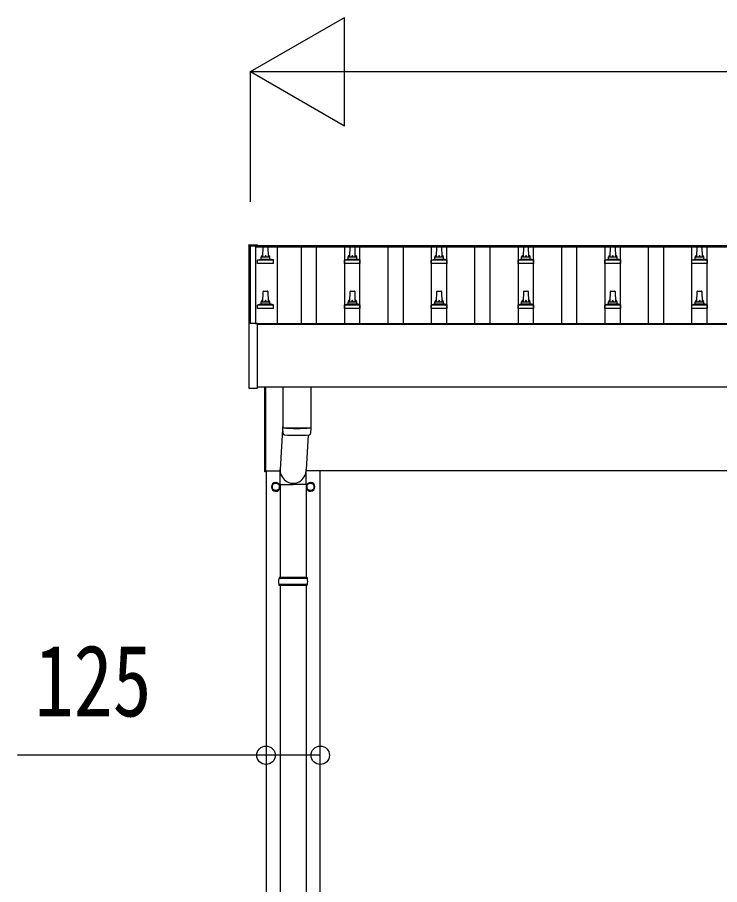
# Model space of a CAD drawing. Units: millimetres, scale not verified. Extents: x -21025 to 21025, y -14850 to 14850.
# Drawn here: x -16434 to -14816, y -2303 to -306 of the extents above; entities that cross this region are included whole.
import ezdxf
from ezdxf.enums import TextEntityAlignment as Align

# ---------------------------------------------------------------- set-up
doc = ezdxf.new("R2010")
doc.units = ezdxf.units.MM
doc.header["$LTSCALE"] = 60
for name, color, linetype in [('0-5_YKK_13', 4, 'Continuous'), ('0-6_YKK_A1', 4, 'Continuous'), ('0-7_YKK_D', 6, 'Continuous')]:
    doc.layers.add(name, color=color, linetype=linetype)
doc.styles.add('ＭＳ ゴシック', font='')
doc.styles.get('ＭＳ ゴシック').set_extended_font_data('MS Gothic')

msp = doc.modelspace()

# ---------------------------------------------------------------- linework, layer by layer
at = {"layer": '0-5_YKK_13'}
for p, q in [((-15900.21, -830.22), (-15900.21, -830.82)), ((-15900.21, -830.82), (-15900.21, -1011.49)), ((-15899.21, -829.7), (-15881.21, -829.7)), ((-15880.21, -830.89), (-15880.21, -830.22)), ((-15880.21, -830.89), (-15880.21, -830.82)), ((-15867.9, -857.41), (-15867.18, -833.88)), ((-15866.18, -832.91), (-15857.63, -832.91)), ((-15856.63, -833.88), (-15855.9, -857.41)), ((-15667.9, -857.41), (-15667.18, -833.88)), ((-15666.18, -832.91), (-15657.63, -832.91)), ((-15656.63, -833.88), (-15655.9, -857.41)), ((-15467.9, -857.41), (-15467.18, -833.88)), ((-15466.18, -832.91), (-15457.63, -832.91)), ((-15456.63, -833.88), (-15455.9, -857.41)), ((-15267.9, -857.41), (-15267.18, -833.88)), ((-15266.18, -832.91), (-15257.63, -832.91)), ((-15256.63, -833.88), (-15255.9, -857.41)), ((-15067.9, -857.41), (-15067.18, -833.88)), ((-15066.18, -832.91), (-15057.63, -832.91)), ((-15056.63, -833.88), (-15055.9, -857.41)), ((-14867.9, -857.41), (-14867.18, -833.88)), ((-14866.18, -832.91), (-14857.63, -832.91)), ((-14856.63, -833.88), (-14855.9, -857.41)), ((-15871.9, -861.62), (-15871.9, -857.41)), ((-15870.9, -857.41), (-15852.9, -857.41)), ((-15851.9, -861.62), (-15851.9, -857.41)), ((-15671.9, -861.62), (-15671.9, -857.41)), ((-15670.9, -857.41), (-15652.9, -857.41)), ((-15651.9, -861.62), (-15651.9, -857.41)), ((-15471.9, -861.62), (-15471.9, -857.41)), ((-15470.9, -857.41), (-15452.9, -857.41)), ((-15451.9, -861.62), (-15451.9, -857.41)), ((-15271.9, -861.62), (-15271.9, -857.41)), ((-15270.9, -857.41), (-15252.9, -857.41)), ((-15251.9, -861.62), (-15251.9, -857.41)), ((-15071.9, -861.62), (-15071.9, -857.41)), ((-15070.9, -857.41), (-15052.9, -857.41)), ((-15051.9, -861.62), (-15051.9, -857.41)), ((-14871.9, -861.62), (-14871.9, -857.41)), ((-14870.9, -857.41), (-14852.9, -857.41)), ((-14851.9, -861.62), (-14851.9, -857.41)), ((-15880.15, -872.91), (-15880.15, -865.19)), ((-15843.65, -872.91), (-15880.15, -872.91)), ((-15879.77, -864.41), (-15844.04, -864.41)), ((-15879.39, -864.22), (-15872.67, -862.59)), ((-15872.29, -862.41), (-15851.52, -862.41)), ((-15844.42, -864.22), (-15851.14, -862.59)), ((-15843.65, -872.91), (-15843.65, -865.19)), ((-15680.15, -872.91), (-15680.15, -865.19)), ((-15643.65, -872.91), (-15680.15, -872.91)), ((-15679.77, -864.41), (-15644.04, -864.41)), ((-15679.39, -864.22), (-15672.67, -862.59)), ((-15672.29, -862.41), (-15651.52, -862.41)), ((-15644.42, -864.22), (-15651.14, -862.59)), ((-15643.65, -872.91), (-15643.65, -865.19)), ((-15480.15, -872.91), (-15480.15, -865.19)), ((-15443.65, -872.91), (-15480.15, -872.91)), ((-15479.77, -864.41), (-15444.04, -864.41)), ((-15479.39, -864.22), (-15472.67, -862.59)), ((-15472.29, -862.41), (-15451.52, -862.41)), ((-15444.42, -864.22), (-15451.14, -862.59)), ((-15443.65, -872.91), (-15443.65, -865.19)), ((-15280.15, -872.91), (-15280.15, -865.19)), ((-15243.65, -872.91), (-15280.15, -872.91)), ((-15279.77, -864.41), (-15244.04, -864.41)), ((-15279.39, -864.22), (-15272.67, -862.59)), ((-15272.29, -862.41), (-15251.52, -862.41)), ((-15244.42, -864.22), (-15251.14, -862.59)), ((-15243.65, -872.91), (-15243.65, -865.19)), ((-15080.15, -872.91), (-15080.15, -865.19)), ((-15043.65, -872.91), (-15080.15, -872.91)), ((-15079.77, -864.41), (-15044.04, -864.41)), ((-15079.39, -864.22), (-15072.67, -862.59)), ((-15072.29, -862.41), (-15051.52, -862.41)), ((-15044.42, -864.22), (-15051.14, -862.59)), ((-15043.65, -872.91), (-15043.65, -865.19)), ((-14880.15, -872.91), (-14880.15, -865.19)), ((-14843.65, -872.91), (-14880.15, -872.91)), ((-14879.77, -864.41), (-14844.04, -864.41)), ((-14879.39, -864.22), (-14872.67, -862.59)), ((-14872.29, -862.41), (-14851.52, -862.41)), ((-14844.42, -864.22), (-14851.14, -862.59)), ((-14843.65, -872.91), (-14843.65, -865.19)), ((-15867.9, -960.74), (-15867.18, -937.21)), ((-15866.18, -936.24), (-15857.63, -936.24)), ((-15856.63, -937.21), (-15855.9, -960.74)), ((-15667.9, -960.74), (-15667.18, -937.21)), ((-15666.18, -936.24), (-15657.63, -936.24)), ((-15656.63, -937.21), (-15655.9, -960.74)), ((-15467.9, -960.74), (-15467.18, -937.21)), ((-15466.18, -936.24), (-15457.63, -936.24)), ((-15456.63, -937.21), (-15455.9, -960.74)), ((-15267.9, -960.74), (-15267.18, -937.21)), ((-15266.18, -936.24), (-15257.63, -936.24)), ((-15256.63, -937.21), (-15255.9, -960.74)), ((-15067.9, -960.74), (-15067.18, -937.21)), ((-15066.18, -936.24), (-15057.63, -936.24)), ((-15056.63, -937.21), (-15055.9, -960.74)), ((-14867.9, -960.74), (-14867.18, -937.21)), ((-14866.18, -936.24), (-14857.63, -936.24)), ((-14856.63, -937.21), (-14855.9, -960.74)), ((-15880.15, -976.24), (-15880.15, -968.53)), ((-15843.65, -976.24), (-15880.15, -976.24)), ((-15879.77, -967.74), (-15844.04, -967.74)), ((-15879.39, -967.55), (-15872.67, -965.92)), ((-15872.29, -965.74), (-15851.52, -965.74)), ((-15871.9, -964.95), (-15871.9, -960.74)), ((-15870.9, -960.74), (-15852.9, -960.74)), ((-15851.9, -964.95), (-15851.9, -960.74)), ((-15844.42, -967.55), (-15851.14, -965.92)), ((-15843.65, -976.24), (-15843.65, -968.53)), ((-15680.15, -976.24), (-15680.15, -968.53)), ((-15643.65, -976.24), (-15680.15, -976.24)), ((-15679.77, -967.74), (-15644.04, -967.74)), ((-15679.39, -967.55), (-15672.67, -965.92)), ((-15672.29, -965.74), (-15651.52, -965.74)), ((-15671.9, -964.95), (-15671.9, -960.74)), ((-15670.9, -960.74), (-15652.9, -960.74)), ((-15651.9, -964.95), (-15651.9, -960.74)), ((-15644.42, -967.55), (-15651.14, -965.92)), ((-15643.65, -976.24), (-15643.65, -968.53)), ((-15480.15, -976.24), (-15480.15, -968.53)), ((-15443.65, -976.24), (-15480.15, -976.24)), ((-15479.77, -967.74), (-15444.04, -967.74)), ((-15479.39, -967.55), (-15472.67, -965.92)), ((-15472.29, -965.74), (-15451.52, -965.74)), ((-15471.9, -964.95), (-15471.9, -960.74)), ((-15470.9, -960.74), (-15452.9, -960.74)), ((-15451.9, -964.95), (-15451.9, -960.74)), ((-15444.42, -967.55), (-15451.14, -965.92)), ((-15443.65, -976.24), (-15443.65, -968.53)), ((-15280.15, -976.24), (-15280.15, -968.53)), ((-15243.65, -976.24), (-15280.15, -976.24)), ((-15279.77, -967.74), (-15244.04, -967.74)), ((-15279.39, -967.55), (-15272.67, -965.92)), ((-15272.29, -965.74), (-15251.52, -965.74)), ((-15271.9, -964.95), (-15271.9, -960.74)), ((-15270.9, -960.74), (-15252.9, -960.74)), ((-15251.9, -964.95), (-15251.9, -960.74)), ((-15244.42, -967.55), (-15251.14, -965.92)), ((-15243.65, -976.24), (-15243.65, -968.53)), ((-15080.15, -976.24), (-15080.15, -968.53)), ((-15043.65, -976.24), (-15080.15, -976.24)), ((-15079.77, -967.74), (-15044.04, -967.74)), ((-15079.39, -967.55), (-15072.67, -965.92)), ((-15072.29, -965.74), (-15051.52, -965.74)), ((-15071.9, -964.95), (-15071.9, -960.74)), ((-15070.9, -960.74), (-15052.9, -960.74)), ((-15051.9, -964.95), (-15051.9, -960.74)), ((-15044.42, -967.55), (-15051.14, -965.92)), ((-15043.65, -976.24), (-15043.65, -968.53)), ((-14880.15, -976.24), (-14880.15, -968.53)), ((-14843.65, -976.24), (-14880.15, -976.24)), ((-14879.77, -967.74), (-14844.04, -967.74)), ((-14879.39, -967.55), (-14872.67, -965.92)), ((-14872.29, -965.74), (-14851.52, -965.74)), ((-14871.9, -964.95), (-14871.9, -960.74)), ((-14870.9, -960.74), (-14852.9, -960.74)), ((-14851.9, -964.95), (-14851.9, -960.74)), ((-14844.42, -967.55), (-14851.14, -965.92)), ((-14843.65, -976.24), (-14843.65, -968.53)), ((-15900.21, -1011.49), (-15900.21, -1159.49)), ((-15899.21, -1010.99), (-15899.71, -1010.99)), ((-15881.21, -1010.99), (-15899.21, -1010.99)), ((-15880.71, -1010.99), (-15881.21, -1010.99)), ((-15880.21, -1159.49), (-15880.21, -1011.49)), ((-15863.9, -1352.5), (-15863.9, -1157.36)), ((-15861.9, -1157.36), (-15861.9, -1352.5)), ((-15821.9, -1157.36), (-15821.9, -1250.34)), ((-15757.9, -1157.36), (-15757.9, -1250.34)), ((-15899.71, -1159.99), (-15880.71, -1159.99)), ((-15821.9, -1240.76), (-15828.46, -1347.23)), ((-15821.71, -1264.32), (-15821.93, -1251.34)), ((-15817.43, -1250.62), (-15817.41, -1251.62)), ((-15762.38, -1250.62), (-15762.4, -1251.62)), ((-15757.87, -1251.34), (-15758.1, -1264.32)), ((-15763.44, -1267.62), (-15768.35, -1347.23)), ((-15861.9, -1352.5), (-15863.9, -1352.5)), ((-15828.55, -1381.89), (-15828.55, -1347.23)), ((-15768.25, -1381.89), (-15768.25, -1347.23)), ((-15829.81, -1386.75), (-15829.91, -1386.75)), ((-15829.81, -1387.25), (-15829.91, -1387.25)), ((-15828.55, -1381.89), (-15798.4, -1381.89)), ((-15828.4, -1381.89), (-15828.4, -1596)), ((-15768.25, -1381.89), (-15798.4, -1381.89)), ((-15768.4, -1381.89), (-15768.4, -1596)), ((-15749.81, -1386.75), (-15749.91, -1386.75)), ((-15749.81, -1387.25), (-15749.91, -1387.25)), ((-15766.4, -1596), (-15830.4, -1596)), ((-15830.4, -1596), (-15830.4, -1598)), ((-15766.4, -1596), (-15766.4, -1598)), ((-15765.4, -1598), (-15831.4, -1598)), ((-15765.4, -1612), (-15831.4, -1612)), ((-15830.4, -1614), (-15830.4, -1612)), ((-15766.4, -1614), (-15830.4, -1614)), ((-15828.4, -1614), (-15828.4, -2518.5)), ((-15768.4, -1614), (-15768.4, -2518.5)), ((-15766.4, -1614), (-15766.4, -1612))]:
    msp.add_line(p, q, dxfattribs=at)
for points in [[(-15900.21, -830.22), (-15900.17, -830.03), (-15900.09, -829.9), (-15900.01, -829.82), (-15899.92, -829.77), (-15899.84, -829.74), (-15899.79, -829.73), (-15899.75, -829.72), (-15899.71, -829.72), (-15899.53, -829.71), (-15899.34, -829.7), (-15899.21, -829.7)], [(-15881.21, -829.7), (-15881.01, -829.7), (-15880.84, -829.71), (-15880.7, -829.72), (-15880.63, -829.72), (-15880.58, -829.74), (-15880.48, -829.77), (-15880.35, -829.87), (-15880.26, -830), (-15880.25, -830.02)]]:
    msp.add_lwpolyline(points, dxfattribs=at)
for points in [[(-15838.4, -1377.19), (-15846.9, -1382.09), (-15846.9, -1391.91), (-15838.4, -1396.81), (-15829.9, -1391.91), (-15829.9, -1382.09)], [(-15758.4, -1377.19), (-15766.9, -1382.09), (-15766.9, -1391.91), (-15758.4, -1396.81), (-15749.9, -1391.91), (-15749.9, -1382.09)]]:
    msp.add_lwpolyline(points, close=True, dxfattribs=at)
for centre in [(-15838.4, -1387), (-15758.4, -1387)]:
    msp.add_circle(centre, 8.5, dxfattribs=at)
for centre, radius, start, end in [((-15880.71, -830.22), 0.499, 0.00068, 23.5008), ((-15866.18, -833.91), 1, 90, 178.60509), ((-15857.63, -833.91), 1, 1.39491, 90), ((-15666.18, -833.91), 1, 90, 178.60509), ((-15657.63, -833.91), 1, 1.39491, 90), ((-15466.18, -833.91), 1, 90, 178.60509), ((-15457.63, -833.91), 1, 1.39491, 90), ((-15266.18, -833.91), 1, 90, 178.60509), ((-15257.63, -833.91), 1, 1.39491, 90), ((-15066.18, -833.91), 1, 90, 178.60509), ((-15057.63, -833.91), 1, 1.39491, 90), ((-14866.18, -833.91), 1, 90, 178.60509), ((-14857.63, -833.91), 1, 1.39491, 90), ((-15867.82, -858.04), 4.13, 90, 171.17633), ((-15870.9, -858.41), 1, 90, 180), ((-15858.57, -857.41), 4.83, 133.60282, 180), ((-15865.24, -857.41), 4.83, 0, 46.39718), ((-15855.99, -858.04), 4.13, 8.82367, 90), ((-15852.9, -858.41), 1, 0, 90), ((-15667.82, -858.04), 4.13, 90, 171.17633), ((-15670.9, -858.41), 1, 90, 180), ((-15658.57, -857.41), 4.83, 133.60282, 180), ((-15665.24, -857.41), 4.83, 0, 46.39718), ((-15655.99, -858.04), 4.13, 8.82367, 90), ((-15652.9, -858.41), 1, 0, 90), ((-15467.82, -858.04), 4.13, 90, 171.17633), ((-15470.9, -858.41), 1, 90, 180), ((-15458.57, -857.41), 4.83, 133.60282, 180), ((-15465.24, -857.41), 4.83, 0, 46.39718), ((-15455.99, -858.04), 4.13, 8.82367, 90), ((-15452.9, -858.41), 1, 0, 90), ((-15267.82, -858.04), 4.13, 90, 171.17633), ((-15270.9, -858.41), 1, 90, 180), ((-15258.57, -857.41), 4.83, 133.60282, 180), ((-15265.24, -857.41), 4.83, 0, 46.39718), ((-15255.99, -858.04), 4.13, 8.82367, 90), ((-15252.9, -858.41), 1, 0, 90), ((-15067.82, -858.04), 4.13, 90, 171.17633), ((-15070.9, -858.41), 1, 90, 180), ((-15058.57, -857.41), 4.83, 133.60282, 180), ((-15065.24, -857.41), 4.83, 0, 46.39718), ((-15055.99, -858.04), 4.13, 8.82367, 90), ((-15052.9, -858.41), 1, 0, 90), ((-14867.82, -858.04), 4.13, 90, 171.17633), ((-14870.9, -858.41), 1, 90, 180), ((-14858.57, -857.41), 4.83, 133.60282, 180), ((-14865.24, -857.41), 4.83, 0, 46.39718), ((-14855.99, -858.04), 4.13, 8.82367, 90), ((-14852.9, -858.41), 1, 0, 90), ((-15879.15, -865.19), 1, 103.62699, 180), ((-15872.9, -861.62), 1, 283.62699, 0), ((-15850.9, -861.62), 1, 180, 256.37301), ((-15844.65, -865.19), 1, 0, 76.37301), ((-15679.15, -865.19), 1, 103.62699, 180), ((-15672.9, -861.62), 1, 283.62699, 0), ((-15650.9, -861.62), 1, 180, 256.37301), ((-15644.65, -865.19), 1, 0, 76.37301), ((-15479.15, -865.19), 1, 103.62699, 180), ((-15472.9, -861.62), 1, 283.62699, 0), ((-15450.9, -861.62), 1, 180, 256.37301), ((-15444.65, -865.19), 1, 0, 76.37301), ((-15279.15, -865.19), 1, 103.62699, 180), ((-15272.9, -861.62), 1, 283.62699, 0), ((-15250.9, -861.62), 1, 180, 256.37301), ((-15244.65, -865.19), 1, 0, 76.37301), ((-15079.15, -865.19), 1, 103.62699, 180), ((-15072.9, -861.62), 1, 283.62699, 0), ((-15050.9, -861.62), 1, 180, 256.37301), ((-15044.65, -865.19), 1, 0, 76.37301), ((-14879.15, -865.19), 1, 103.62699, 180), ((-14872.9, -861.62), 1, 283.62699, 0), ((-14850.9, -861.62), 1, 180, 256.37301), ((-14844.65, -865.19), 1, 0, 76.37301), ((-15866.18, -937.24), 1, 90, 178.60509), ((-15857.63, -937.24), 1, 1.39491, 90), ((-15666.18, -937.24), 1, 90, 178.60509), ((-15657.63, -937.24), 1, 1.39491, 90), ((-15466.18, -937.24), 1, 90, 178.60509), ((-15457.63, -937.24), 1, 1.39491, 90), ((-15266.18, -937.24), 1, 90, 178.60509), ((-15257.63, -937.24), 1, 1.39491, 90), ((-15066.18, -937.24), 1, 90, 178.60509), ((-15057.63, -937.24), 1, 1.39491, 90), ((-14866.18, -937.24), 1, 90, 178.60509), ((-14857.63, -937.24), 1, 1.39491, 90), ((-15867.82, -961.37), 4.13, 90, 171.17633), ((-15858.57, -960.74), 4.83, 133.60282, 180), ((-15865.24, -960.74), 4.83, 0, 46.39718), ((-15855.99, -961.37), 4.13, 8.82367, 90), ((-15667.82, -961.37), 4.13, 90, 171.17633), ((-15658.57, -960.74), 4.83, 133.60282, 180), ((-15665.24, -960.74), 4.83, 0, 46.39718), ((-15655.99, -961.37), 4.13, 8.82367, 90), ((-15467.82, -961.37), 4.13, 90, 171.17633), ((-15458.57, -960.74), 4.83, 133.60282, 180), ((-15465.24, -960.74), 4.83, 0, 46.39718), ((-15455.99, -961.37), 4.13, 8.82367, 90), ((-15267.82, -961.37), 4.13, 90, 171.17633), ((-15258.57, -960.74), 4.83, 133.60282, 180), ((-15265.24, -960.74), 4.83, 0, 46.39718), ((-15255.99, -961.37), 4.13, 8.82367, 90), ((-15067.82, -961.37), 4.13, 90, 171.17633), ((-15058.57, -960.74), 4.83, 133.60282, 180), ((-15065.24, -960.74), 4.83, 0, 46.39718), ((-15055.99, -961.37), 4.13, 8.82367, 90), ((-14867.82, -961.37), 4.13, 90, 171.17633), ((-14858.57, -960.74), 4.83, 133.60282, 180), ((-14865.24, -960.74), 4.83, 0, 46.39718), ((-14855.99, -961.37), 4.13, 8.82367, 90), ((-15879.15, -968.53), 1, 103.62699, 180), ((-15872.9, -964.95), 1, 283.62699, 0), ((-15870.9, -961.74), 1, 90, 180), ((-15852.9, -961.74), 1, 0, 90), ((-15850.9, -964.95), 1, 180, 256.37301), ((-15844.65, -968.53), 1, 0, 76.37301), ((-15679.15, -968.53), 1, 103.62699, 180), ((-15672.9, -964.95), 1, 283.62699, 0), ((-15670.9, -961.74), 1, 90, 180), ((-15652.9, -961.74), 1, 0, 90), ((-15650.9, -964.95), 1, 180, 256.37301), ((-15644.65, -968.53), 1, 0, 76.37301), ((-15479.15, -968.53), 1, 103.62699, 180), ((-15472.9, -964.95), 1, 283.62699, 0), ((-15470.9, -961.74), 1, 90, 180), ((-15452.9, -961.74), 1, 0, 90), ((-15450.9, -964.95), 1, 180, 256.37301), ((-15444.65, -968.53), 1, 0, 76.37301), ((-15279.15, -968.53), 1, 103.62699, 180), ((-15272.9, -964.95), 1, 283.62699, 0), ((-15270.9, -961.74), 1, 90, 180), ((-15252.9, -961.74), 1, 0, 90), ((-15250.9, -964.95), 1, 180, 256.37301), ((-15244.65, -968.53), 1, 0, 76.37301), ((-15079.15, -968.53), 1, 103.62699, 180), ((-15072.9, -964.95), 1, 283.62699, 0), ((-15070.9, -961.74), 1, 90, 180), ((-15052.9, -961.74), 1, 0, 90), ((-15050.9, -964.95), 1, 180, 256.37301), ((-15044.65, -968.53), 1, 0, 76.37301), ((-14879.15, -968.53), 1, 103.62699, 180), ((-14872.9, -964.95), 1, 283.62699, 0), ((-14870.9, -961.74), 1, 90, 180), ((-14852.9, -961.74), 1, 0, 90), ((-14850.9, -964.95), 1, 180, 256.37301), ((-14844.65, -968.53), 1, 0, 76.37301), ((-15899.71, -1011.49), 0.5, 90, 180), ((-15880.71, -1011.49), 0.5, 0, 90), ((-15899.71, -1159.49), 0.5, 180, 270), ((-15880.71, -1159.49), 0.5, 270, 0), ((-15789.9, -770.61), 480.8, 266.18381, 273.81619), ((-15789.9, -771.61), 480.8, 266.18381, 273.81619), ((-15818.28, -1264.09), 3.43, 183.91307, 262.91645), ((-15789.91, -748.62), 519.67, 266.82357, 273.17802), ((-15761.52, -1264.09), 3.43, 277.00994, 356.09787), ((-15838.4, -1387), 10, 9.93637, 350.06363), ((-15758.4, -1387), 10, 189.93637, 170.06363), ((-15838.4, -1387), 8.6, 171.25399, 188.74601), ((-15838.4, -1387), 8.6, 111.25399, 128.74601), ((-15838.4, -1387), 8.6, 231.25399, 248.74601), ((-15838.4, -1387), 8.6, 51.25399, 68.74601), ((-15838.4, -1387), 8.6, 291.25399, 308.74601), ((-15838.4, -1387), 8.6, 1.66581, 8.74601), ((-15838.4, -1387), 8.6, 351.25399, 358.33419), ((-15758.4, -1387), 8.6, 171.25399, 188.74601), ((-15758.4, -1387), 8.6, 111.25399, 128.74601), ((-15758.4, -1387), 8.6, 231.25399, 248.74601), ((-15758.4, -1387), 8.6, 51.25399, 68.74601), ((-15758.4, -1387), 8.6, 291.25399, 308.74601), ((-15758.4, -1387), 8.6, 1.66581, 8.74601), ((-15758.4, -1387), 8.6, 351.25399, 358.33419), ((-15782.65, -1605), 49.25, 171.82876, 180.00002), ((-15782.65, -1605), 49.25, 180.00002, 188.17127), ((-15814.15, -1605), 49.25, 359.99998, 8.17124), ((-15814.15, -1605), 49.25, 351.82873, 359.99998)]:
    msp.add_arc(centre, radius, start, end, dxfattribs=at)
msp.add_ellipse((-15798.4, -1347.23), major_axis=(0, -31.56), ratio=0.952301, start_param=4.5832251, end_param=7.8539816, dxfattribs=at)
at = {"layer": '0-6_YKK_A1'}
for p, q in [((-15896.9, -831.85), (-15884.9, -831.85)), ((-15896.9, -1010.99), (-15896.9, -831.85)), ((-15884.9, -830.89), (-10484.4, -830.89)), ((-15884.9, -830.89), (-15884.9, -834.47)), ((-15884.9, -831.85), (-15884.9, -1010.99)), ((-15884.9, -834.47), (-10461.9, -834.47)), ((-15835.4, -834.47), (-15835.4, -1010.93)), ((-15779.4, -1010.93), (-15779.4, -834.47)), ((-15744.4, -1010.93), (-15744.4, -834.47)), ((-15679.4, -1010.93), (-15679.4, -834.47)), ((-15644.4, -1010.93), (-15644.4, -834.47)), ((-15579.4, -1010.93), (-15579.4, -834.47)), ((-15544.4, -1010.93), (-15544.4, -834.47)), ((-15479.4, -1010.93), (-15479.4, -834.47)), ((-15444.4, -1010.93), (-15444.4, -834.47)), ((-15379.4, -1010.93), (-15379.4, -834.47)), ((-15344.4, -1010.93), (-15344.4, -834.47)), ((-15279.4, -1010.93), (-15279.4, -834.47)), ((-15244.4, -1010.93), (-15244.4, -834.47)), ((-15179.4, -1010.93), (-15179.4, -834.47)), ((-15144.4, -1010.93), (-15144.4, -834.47)), ((-15079.4, -1010.93), (-15079.4, -834.47)), ((-15044.4, -1010.93), (-15044.4, -834.47)), ((-14979.4, -1010.93), (-14979.4, -834.47)), ((-14944.4, -1010.93), (-14944.4, -834.47)), ((-14879.4, -1010.93), (-14879.4, -834.47)), ((-14844.4, -1010.93), (-14844.4, -834.47)), ((-15884.9, -1010.93), (-10471.9, -1010.93)), ((-15880.21, -1012.49), (-10471.9, -1012.49)), ((-10471.9, -1157.36), (-15880.21, -1157.36)), ((-15861.9, -1350), (-15827.1, -1350)), ((-15860.9, -1350), (-15860.9, -4150)), ((-10476.9, -1350), (-15766.99, -1350)), ((-15735.9, -4150), (-15735.9, -1350))]:
    msp.add_line(p, q, dxfattribs=at)
at = {"layer": '0-7_YKK_D'}
for p, q in [((-15896.9, -430.89), (-15680.4, -305.89)), ((-15680.4, -555.89), (-15680.4, -305.89)), ((-15896.9, -730.89), (-15896.9, -429.89)), ((-15896.9, -430.89), (-15680.4, -555.89)), ((-15896.9, -430.89), (-15463.89, -430.89)), ((-15646.9, -430.89), (-5276.9, -430.89))]:
    msp.add_line(p, q, dxfattribs=at)
msp.add_lwpolyline([(-15735.9, -2005), (-15860.9, -2005), (-16433.9, -2005)], dxfattribs=at)
for centre in [(-15860.9, -2005), (-15735.9, -2005)]:
    msp.add_circle(centre, 21.25, dxfattribs=at)

# ---------------------------------------------------------------- texts
at = {"layer": '0-7_YKK_D', "style": 'ＭＳ ゴシック', "width": 0.8}
msp.add_text('125', height=165, dxfattribs=at).set_placement((-16393.9, -1965), align=Align.BOTTOM_LEFT)

doc.saveas('drawing.dxf')
